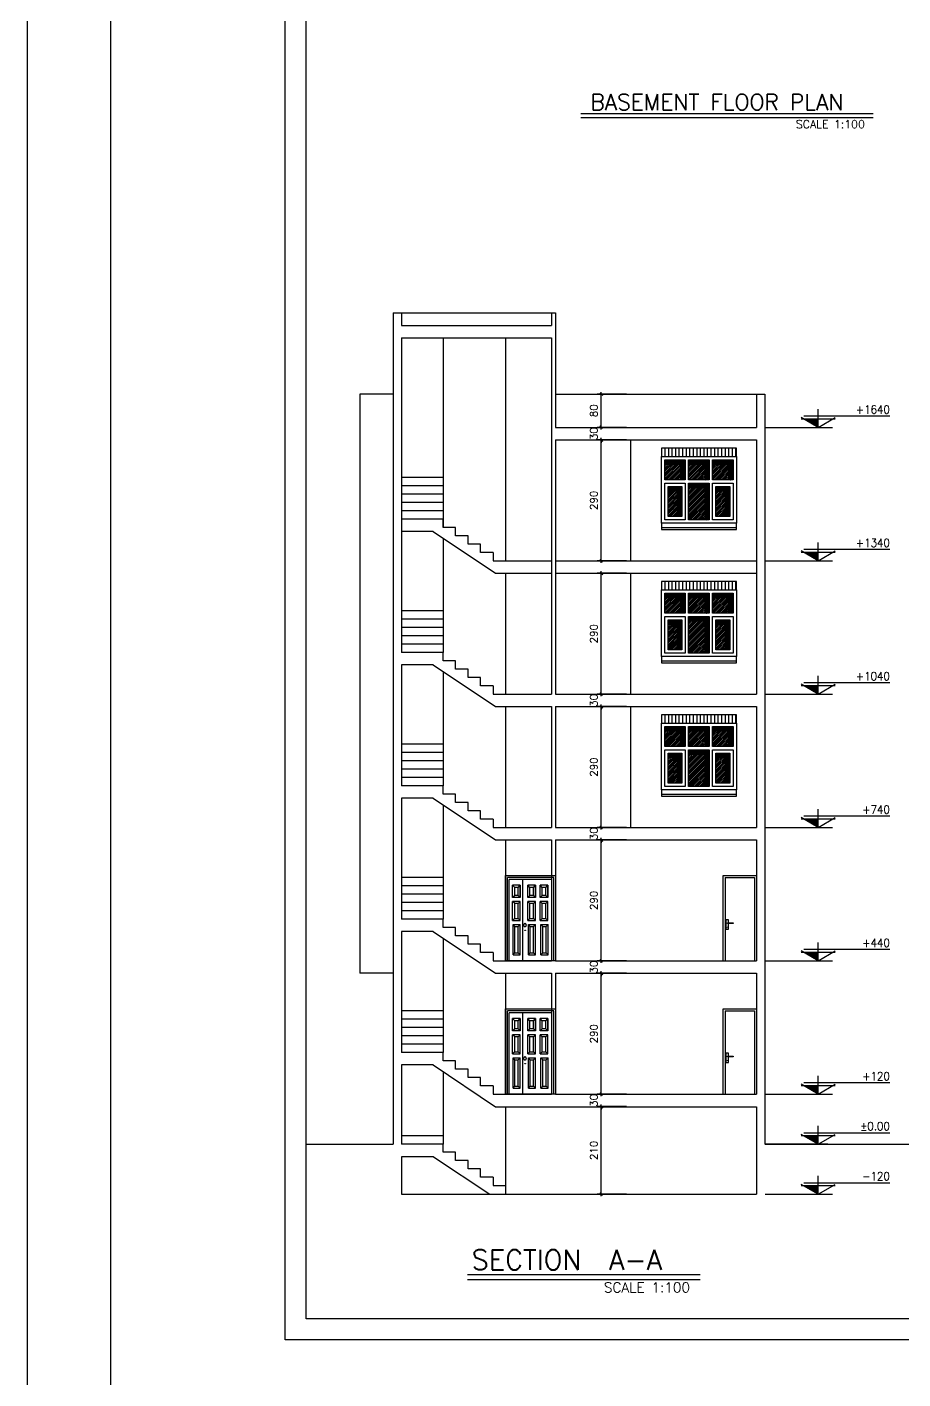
# Model space of a CAD drawing. Header units: millimetres. Extents: x -231 to 30223, y -7037 to 7120.
# Drawn here: x -231 to 1871, y 159 to 3403 of the extents above; entities that cross this region are included whole.
import ezdxf
from ezdxf.enums import TextEntityAlignment as Align

# ---------------------------------------------------------------- set-up
doc = ezdxf.new("R2010")
doc.units = ezdxf.units.MM
doc.linetypes.add('CENTER', pattern=[2, 1.25, -0.25, 0.25, -0.25])
for name, color, linetype in [('2', 2, 'Continuous'), ('3', 3, 'Continuous'), ('4', 4, 'Continuous'), ('5', 7, 'Continuous'), ('AXIS', 1, 'CENTER'), ('DOR', 2, 'Continuous'), ('ESTILA', 7, 'Continuous'), ('ETC', 2, 'Continuous'), ('RND', 1, 'Continuous'), ('TXT', 121, 'Continuous'), ('WHT', 254, 'Continuous'), ('WSA', 251, 'Continuous')]:
    doc.layers.add(name, color=color, linetype=linetype)
doc.styles.add('ROMANS', font='romans.shx')
doc.dimstyles.new('dim1.100e', dxfattribs={"dimscale": 100, "dimtxt": 0.18, "dimasz": 0.07, "dimexe": 0.1, "dimexo": 0.1, "dimgap": 0.09, "dimtad": 1, "dimdec": 0, "dimzin": 9, "dimdsep": 46, "dimtxsty": 'ROMANS', "dimblk1": 'OBLIQUE', "dimblk2": 'OBLIQUE', "dimsah": 1, "dimcen": 0.1, "dimdle": 0.05, "dimclrd": 8, "dimclre": 8, "dimclrt": 81, "dimadec": 0, "dimazin": 0, "dimtfac": 1, "dimtdec": 0, "dimtix": 1, "dimtofl": 0, "dimtmove": 0, "dimatfit": 0, "dimldrblk": 'OBLIQUE', "dimfxl": 1, "dimtolj": 1, "dimtzin": 0, "dimarcsym": 0})

# ---------------------------------------------------------------- blocks, each defined once
blk = doc.blocks.new('DN120')
at = {"layer": 'DOR', "color": 1}
for p, q in [((-115.4, 0), (-115.4, 200)), ((-115.4, 200), (-4.6, 200)), ((-111.1, 195.3), (-8.9, 195.3)), ((-111.1, 0), (-111.1, 195.3)), ((-41.5, 0), (-41.5, 195.3)), ((-8.9, 0), (-8.9, 195.3)), ((-4.6, 0), (-4.6, 200)), ((-101.3, 181.2), (-101.3, 151.6)), ((-101.3, 151.6), (-101.3, 181.2)), ((-96.2, 176.2), (-101.3, 181.2)), ((-101.3, 181.2), (-82.8, 181.2)), ((-96.2, 156.6), (-96.2, 176.2)), ((-96.2, 176.2), (-87.8, 176.2)), ((-87.8, 176.2), (-82.8, 181.2)), ((-87.8, 156.6), (-87.8, 176.2)), ((-82.8, 151.6), (-82.8, 181.2)), ((-72, 151.6), (-72, 181.2)), ((-72, 181.2), (-72, 151.6)), ((-66.9, 176.2), (-72, 181.2)), ((-72, 181.2), (-53.4, 181.2)), ((-66.9, 156.6), (-66.9, 176.2)), ((-66.9, 176.2), (-58.4, 176.2)), ((-58.4, 176.2), (-53.4, 181.2)), ((-58.4, 156.6), (-58.4, 176.2)), ((-53.4, 151.6), (-53.4, 181.2)), ((-35.3, 151.6), (-35.3, 181.2)), ((-35.3, 181.2), (-35.3, 151.6)), ((-35.3, 181.2), (-16.8, 181.2)), ((-30.2, 176.2), (-35.3, 181.2)), ((-30.2, 156.6), (-30.2, 176.2)), ((-30.2, 176.2), (-21.8, 176.2)), ((-21.8, 176.2), (-16.8, 181.2)), ((-21.8, 156.6), (-21.8, 176.2)), ((-16.8, 151.6), (-16.8, 181.2)), ((-96.2, 156.6), (-101.3, 151.6)), ((-101.3, 151.6), (-82.8, 151.6)), ((-101.3, 96.9), (-101.3, 142.2)), ((-101.3, 142.2), (-96.3, 137.2)), ((-101.3, 142.2), (-82.8, 142.2)), ((-96.3, 101.9), (-96.3, 137.2)), ((-96.3, 137.2), (-87.8, 137.2)), ((-96.2, 156.6), (-87.8, 156.6)), ((-87.8, 156.6), (-82.8, 151.6)), ((-87.8, 137.2), (-82.8, 142.2)), ((-87.8, 101.9), (-87.8, 137.2)), ((-82.8, 96.9), (-82.8, 142.2)), ((-66.9, 156.6), (-72, 151.6)), ((-72, 151.6), (-53.4, 151.6)), ((-72, 96.9), (-72, 142.2)), ((-72, 142.2), (-67, 137.2)), ((-72, 142.2), (-53.4, 142.2)), ((-67, 101.9), (-67, 137.2)), ((-67, 137.2), (-58.4, 137.2)), ((-66.9, 156.6), (-58.4, 156.6)), ((-58.4, 156.6), (-53.4, 151.6)), ((-58.4, 137.2), (-53.4, 142.2)), ((-58.4, 101.9), (-58.4, 137.2)), ((-53.4, 96.9), (-53.4, 142.2)), ((-30.2, 156.6), (-35.3, 151.6)), ((-35.3, 151.6), (-16.8, 151.6)), ((-35.3, 96.9), (-35.3, 142.2)), ((-35.3, 142.2), (-16.8, 142.2)), ((-35.3, 142.2), (-30.3, 137.2)), ((-30.3, 101.9), (-30.3, 137.2)), ((-30.3, 137.2), (-21.8, 137.2)), ((-30.2, 156.6), (-21.8, 156.6)), ((-21.8, 156.6), (-16.8, 151.6)), ((-21.8, 137.2), (-16.8, 142.2)), ((-21.8, 101.9), (-21.8, 137.2)), ((-16.8, 96.9), (-16.8, 142.2)), ((-101.3, 96.9), (-96.3, 101.9)), ((-87.8, 101.9), (-96.3, 101.9)), ((-87.8, 101.9), (-82.8, 96.9)), ((-72, 96.9), (-67, 101.9)), ((-58.4, 101.9), (-67, 101.9)), ((-58.4, 101.9), (-53.4, 96.9)), ((-35.3, 96.9), (-30.3, 101.9)), ((-21.8, 101.9), (-30.3, 101.9)), ((-21.8, 101.9), (-16.8, 96.9)), ((-102.1, 14.1), (-102.1, 87.5)), ((-97.1, 82.5), (-102.1, 87.5)), ((-84.8, 87.5), (-102.1, 87.5)), ((-82.8, 96.9), (-101.3, 96.9)), ((-97.1, 19.1), (-97.1, 82.5)), ((-89.1, 82.5), (-97.1, 82.5)), ((-89.1, 82.5), (-84.8, 87.5)), ((-89.1, 19.1), (-89.1, 82.5)), ((-84.8, 14.1), (-84.8, 87.5)), ((-53.4, 96.9), (-72, 96.9)), ((-72, 14.1), (-72, 87.5)), ((-67, 82.5), (-72, 87.5)), ((-54.7, 87.5), (-72, 87.5)), ((-67, 19.1), (-67, 82.5)), ((-59, 82.5), (-67, 82.5)), ((-59, 82.5), (-54.7, 87.5)), ((-59, 19.1), (-59, 82.5)), ((-54.7, 14.1), (-54.7, 87.5)), ((-16.8, 96.9), (-35.3, 96.9)), ((-35.3, 14.1), (-35.3, 87.5)), ((-30.3, 82.5), (-35.3, 87.5)), ((-18, 87.5), (-35.3, 87.5)), ((-30.3, 19.1), (-30.3, 82.5)), ((-22.3, 82.5), (-30.3, 82.5)), ((-22.3, 82.5), (-18, 87.5)), ((-22.3, 19.1), (-22.3, 82.5)), ((-18, 14.1), (-18, 87.5)), ((-102.1, 14.1), (-97.1, 19.1)), ((-84.8, 14.1), (-102.1, 14.1)), ((-89.1, 19.1), (-97.1, 19.1)), ((-84.8, 14.1), (-89.1, 19.1)), ((-72, 14.1), (-67, 19.1)), ((-54.7, 14.1), (-72, 14.1)), ((-59, 19.1), (-67, 19.1)), ((-54.7, 14.1), (-59, 19.1)), ((-35.3, 14.1), (-30.3, 19.1)), ((-18, 14.1), (-35.3, 14.1)), ((-22.3, 19.1), (-30.3, 19.1)), ((-18, 14.1), (-22.3, 19.1))]:
    blk.add_line(p, q, dxfattribs=at)
at = {"layer": 'DOR', "color": 0}
blk.add_lwpolyline([(0, 205), (-120, 205), (-120, 0), (0, 0)], close=True, dxfattribs=at)
at = {"layer": 'DOR', "color": 1, "extrusion": (0, 0, -1), "flags": 128}
blk.add_lwpolyline([(46.5, 89.3), (45.8, 89.3), (45.2, 89.1), (44.7, 88.8), (44.2, 88.3), (43.8, 87.8), (43.4, 87.2), (43.2, 86.6), (43.1, 85.9), (43.2, 85.2), (43.3, 84.5), (43.6, 83.9), (44, 83.3), (44.4, 82.9), (44.9, 82.5), (45.5, 82.2), (46.2, 82.1), (46.8, 82.1), (47.4, 82.2), (48, 82.5), (48.6, 82.9), (49, 83.3), (49.4, 83.9), (49.6, 84.5), (49.8, 85.2), (49.8, 85.9), (49.7, 86.6), (49.5, 87.2), (49.2, 87.8), (48.8, 88.3), (48.3, 88.8), (47.7, 89.1), (47.1, 89.3)], close=True, dxfattribs=at)
at = {"layer": 'DOR', "color": 1, "flags": 128}
for points in [[(-46.4, 73.1), (-46.4, 73.2), (-46.5, 73.3), (-46.5, 73.4), (-46.6, 73.5), (-46.7, 73.6), (-46.7, 73.6), (-46.8, 73.7), (-47, 73.7), (-47.1, 73.7), (-47.2, 73.7), (-47.3, 73.6), (-47.4, 73.6), (-47.4, 73.5), (-47.5, 73.4), (-47.5, 73.3), (-47.6, 73.2), (-47.6, 73.1)], [(-47.6, 73.1), (-47.6, 73), (-47.5, 72.9), (-47.5, 72.8), (-47.4, 72.7), (-47.4, 72.6), (-47.3, 72.5), (-47.2, 72.5), (-47.1, 72.5), (-47, 72.5), (-46.8, 72.5), (-46.7, 72.5), (-46.7, 72.6), (-46.6, 72.7), (-46.5, 72.8), (-46.5, 72.9), (-46.4, 73), (-46.4, 73.1)]]:
    blk.add_lwpolyline(points, dxfattribs=at)
blk = doc.blocks.new('DN80')
at = {"layer": 'DOR', "color": 44}
for p, q in [((-75, 200), (-75, 0)), ((-5, 200), (-75, 200)), ((-5, 200), (-5, 0)), ((-13, 98.1), (-6.9, 98.1)), ((-13, 91.2), (-13, 98.1)), ((-6.9, 98.1), (-6.9, 75.6)), ((-10.7, 91.2), (-24, 91.2)), ((-24, 91.2), (-24, 89.3)), ((-24, 89.3), (-10.7, 89.3)), ((-13, 75.6), (-13, 89.3)), ((-6.9, 75.6), (-13, 75.6)), ((-10.7, 89.3), (-10.7, 91.2)), ((-5, 0), (-75, 0))]:
    blk.add_line(p, q, dxfattribs=at)
at = {"layer": 'DOR', "color": 0}
blk.add_lwpolyline([(0, 0), (0, 205), (-80, 205), (-80, 0)], dxfattribs=at)
at = {"layer": 'DOR', "color": 44, "const_width": 1.25}
blk.add_lwpolyline([(-9.3, 80.6, -1), (-10.6, 80.6, -1)], format="xyb", close=True, dxfattribs=at)
blk = doc.blocks.new('W180')
at = {"layer": 'RND'}
h = blk.add_hatch(dxfattribs=at)
h.set_pattern_fill('_U', color=256, scale=8.5, angle=90, style=0, pattern_type=0)
h.set_pattern_definition([(90, (109905, -77008.286), (-8.5, 5e-16), [])])
h.paths.add_polyline_path([(2.1, 180), (-177.9, 180), (-177.9, 160), (2.1, 160)])
at = {"layer": 'WHT', "linetype": 'Continuous'}
h = blk.add_hatch(dxfattribs=at)
h.set_pattern_fill('_U', color=256, scale=3, angle=45, style=0, pattern_type=0)
h.set_pattern_definition([(45, (78528.7083, -72570.691), (-2.12132034, 2.12132034), [])])
h.paths.add_polyline_path([(-137, 82), (-164, 82), (-164, 16), (-137, 16)])
h.paths.add_polyline_path([(-129, 104), (-129, 146), (-172, 146), (-172, 104)])
h.paths.add_polyline_path([(-71, 104), (-71, 146), (-115, 146), (-115, 104)])
h.paths.add_polyline_path([(-14, 146), (-57, 146), (-57, 104), (-14, 104)])
h.paths.add_polyline_path([(-22, 82), (-49, 82), (-49, 16), (-22, 16)])
h.paths.add_polyline_path([(-71, 90), (-115, 90), (-115, 8), (-71, 8)])
at = {"layer": 'DOR', "color": 0}
blk.add_lwpolyline([(-180, 0), (-180, 160), (0, 160), (0, 0)], close=True, dxfattribs=at)
at = {"layer": 'DOR'}
for points in [[(-172, 152), (-123, 152), (-123, 104), (-172, 104)], [(-115, 152), (-65, 152), (-65, 104), (-115, 104)], [(-57, 152), (-8, 152), (-8, 104), (-57, 104)], [(-172, 96), (-123, 96), (-123, 8), (-172, 8)], [(-164, 88), (-131, 88), (-131, 16), (-164, 16)], [(-115, 96), (-65, 96), (-65, 8), (-115, 8)], [(-57, 96), (-8, 96), (-8, 8), (-57, 8)], [(-49, 88), (-16, 88), (-16, 16), (-49, 16)]]:
    blk.add_lwpolyline(points, close=True, dxfattribs=at)
at = {"layer": 'RND', "color": 44}
blk.add_line((-180, -10), (0, -10), dxfattribs=at)
at = {"layer": 'RND'}
blk.add_lwpolyline([(0, 160), (0, 180), (-180, 180), (-180, 160)], dxfattribs=at)
at = {"layer": 'RND', "color": 44}
blk.add_lwpolyline([(-180, 0), (-180, -15), (0, -15), (0, 0)], dxfattribs=at)
at = {"layer": 'WSA', "const_width": 12}
for points in [[(-172, 146), (-129, 146), (-129, 104)], [(-115, 146), (-71, 146), (-71, 104)], [(-57, 146), (-14, 146), (-14, 104)], [(-164, 82), (-137, 82), (-137, 16)], [(-115, 90), (-71, 90), (-71, 8)], [(-49, 82), (-22, 82), (-22, 16)]]:
    blk.add_lwpolyline(points, dxfattribs=at)
blk = doc.blocks.new('_Oblique')
at = {"layer": 'AXIS', "color": 0, "lineweight": -2}
blk.add_line((-0.5, -0.5), (0.5, 0.5), dxfattribs=at)
blk = doc.blocks.new('*D141')
at = {"layer": '2', "color": 8, "lineweight": -2, "transparency": 16777216}
for p, q in [((1207.6, 2412.1), (1137.2, 2412.1)), ((1147.2, 2117.1), (1147.2, 2417.1)), ((1207.6, 2122.1), (1137.2, 2122.1))]:
    blk.add_line(p, q, dxfattribs=at)
at = {"layer": '2', "color": 8, "lineweight": -2, "transparency": 16777216, "xscale": 7.000000000000001, "yscale": 7.000000000000001, "zscale": 7.000000000000001}
for p, rotation in [((1147.2, 2412.1), 90), ((1147.2, 2122.1), 270)]:
    blk.add_blockref('_Oblique', p, dxfattribs=dict(at, rotation=rotation))
at = {"layer": '2', "color": 81, "transparency": 16777216, "insert": (1129.2, 2267.1), "char_height": 18, "attachment_point": 5, "rotation": 90, "style": 'ROMANS'}
blk.add_mtext('\\A1;290', dxfattribs=at)
blk = doc.blocks.new('NIV')
at = {"layer": 'TXT', "color": 2}
for p, q in [((0, 0), (-206.6, 0)), ((-172.1, -26.8), (-172.1, 17.2)), ((-299.6, -26.8), (-137.7, -26.8)), ((-172.1, -26.8), (-213, -3.2)), ((-131.3, -6.9), (-213, -6.9)), ((-172.1, -26.8), (-131.3, -3.2))]:
    blk.add_line(p, q, dxfattribs=at)
at = {"layer": 'TXT'}
blk.add_solid([(-206.6, -6.9), (-172.1, -6.9), (-206.6, -6.9), (-172.1, -26.8)], dxfattribs=at)
blk = doc.blocks.new('NIVR')
at = {"layer": 'ETC'}
blk.add_blockref('NIV', (299.6, 26.8), dxfattribs=at)
at = {"layer": 'ETC', "color": 3, "style": 'ROMANS', "text_generation_flag": 6, "width": 0.9}
blk.add_attdef('', text='', height=20, rotation=180, dxfattribs=at).set_placement((299.6, 33.1), align=Align.RIGHT)
blk = doc.blocks.new('*D155')
at = {"layer": '2', "color": 8, "lineweight": -2, "transparency": 16777216}
for p, q in [((1207.6, 2522.1), (1137.2, 2522.1)), ((1147.2, 2437.1), (1147.2, 2527.1)), ((1207.6, 2442.1), (1137.2, 2442.1))]:
    blk.add_line(p, q, dxfattribs=at)
at = {"layer": '2', "color": 8, "lineweight": -2, "transparency": 16777216, "xscale": 7.000000000000001, "yscale": 7.000000000000001, "zscale": 7.000000000000001}
for p, rotation in [((1147.2, 2522.1), 90), ((1147.2, 2442.1), 270)]:
    blk.add_blockref('_Oblique', p, dxfattribs=dict(at, rotation=rotation))
at = {"layer": '2', "color": 81, "transparency": 16777216, "insert": (1129.2, 2482.1), "char_height": 18, "attachment_point": 5, "rotation": 90, "style": 'ROMANS'}
blk.add_mtext('\\A1;80', dxfattribs=at)
blk = doc.blocks.new('*D156')
at = {"layer": '2', "color": 8, "lineweight": -2, "transparency": 16777216}
for p, q in [((1207.6, 2442.1), (1137.2, 2442.1)), ((1147.2, 2442.1), (1147.2, 2449.1)), ((1207.6, 2412.1), (1137.2, 2412.1)), ((1147.2, 2412.1), (1147.2, 2405.1))]:
    blk.add_line(p, q, dxfattribs=at)
at = {"layer": '2', "color": 8, "lineweight": -2, "transparency": 16777216, "xscale": 7.000000000000001, "yscale": 7.000000000000001, "zscale": 7.000000000000001}
for p, rotation in [((1147.2, 2442.1), 270), ((1147.2, 2412.1), 90)]:
    blk.add_blockref('_Oblique', p, dxfattribs=dict(at, rotation=rotation))
at = {"layer": '2', "color": 81, "transparency": 16777216, "insert": (1129.2, 2427.1), "char_height": 18, "attachment_point": 5, "rotation": 90, "style": 'ROMANS'}
blk.add_mtext('\\A1;30', dxfattribs=at)
blk = doc.blocks.new('*D157')
at = {"layer": '2', "color": 8, "lineweight": -2, "transparency": 16777216}
for p, q in [((1207.6, 2092.1), (1137.2, 2092.1)), ((1147.2, 1797.1), (1147.2, 2097.1)), ((1207.6, 1802.1), (1137.2, 1802.1))]:
    blk.add_line(p, q, dxfattribs=at)
at = {"layer": '2', "color": 8, "lineweight": -2, "transparency": 16777216, "xscale": 7.000000000000001, "yscale": 7.000000000000001, "zscale": 7.000000000000001}
for p, rotation in [((1147.2, 2092.1), 90), ((1147.2, 1802.1), 270)]:
    blk.add_blockref('_Oblique', p, dxfattribs=dict(at, rotation=rotation))
at = {"layer": '2', "color": 81, "transparency": 16777216, "insert": (1129.2, 1947.1), "char_height": 18, "attachment_point": 5, "rotation": 90, "style": 'ROMANS'}
blk.add_mtext('\\A1;290', dxfattribs=at)
blk = doc.blocks.new('*D158')
at = {"layer": '2', "color": 8, "lineweight": -2, "transparency": 16777216}
for p, q in [((1207.6, 1802.1), (1137.2, 1802.1)), ((1147.2, 1802.1), (1147.2, 1809.1)), ((1207.6, 1772.1), (1137.2, 1772.1)), ((1147.2, 1772.1), (1147.2, 1765.1))]:
    blk.add_line(p, q, dxfattribs=at)
at = {"layer": '2', "color": 8, "lineweight": -2, "transparency": 16777216, "xscale": 7.000000000000001, "yscale": 7.000000000000001, "zscale": 7.000000000000001}
for p, rotation in [((1147.2, 1802.1), 270), ((1147.2, 1772.1), 90)]:
    blk.add_blockref('_Oblique', p, dxfattribs=dict(at, rotation=rotation))
at = {"layer": '2', "color": 81, "transparency": 16777216, "insert": (1129.2, 1787.1), "char_height": 18, "attachment_point": 5, "rotation": 90, "style": 'ROMANS'}
blk.add_mtext('\\A1;30', dxfattribs=at)
blk = doc.blocks.new('*D159')
at = {"layer": '2', "color": 8, "lineweight": -2, "transparency": 16777216}
for p, q in [((1207.6, 1772.1), (1137.2, 1772.1)), ((1147.2, 1477.1), (1147.2, 1777.1)), ((1207.6, 1482.1), (1137.2, 1482.1))]:
    blk.add_line(p, q, dxfattribs=at)
at = {"layer": '2', "color": 8, "lineweight": -2, "transparency": 16777216, "xscale": 7.000000000000001, "yscale": 7.000000000000001, "zscale": 7.000000000000001}
for p, rotation in [((1147.2, 1772.1), 90), ((1147.2, 1482.1), 270)]:
    blk.add_blockref('_Oblique', p, dxfattribs=dict(at, rotation=rotation))
at = {"layer": '2', "color": 81, "transparency": 16777216, "insert": (1129.2, 1627.1), "char_height": 18, "attachment_point": 5, "rotation": 90, "style": 'ROMANS'}
blk.add_mtext('\\A1;290', dxfattribs=at)
blk = doc.blocks.new('*D160')
at = {"layer": '2', "color": 8, "lineweight": -2, "transparency": 16777216}
for p, q in [((1207.6, 1482.1), (1137.2, 1482.1)), ((1147.2, 1482.1), (1147.2, 1489.1)), ((1207.6, 1452.1), (1137.2, 1452.1)), ((1147.2, 1452.1), (1147.2, 1445.1))]:
    blk.add_line(p, q, dxfattribs=at)
at = {"layer": '2', "color": 8, "lineweight": -2, "transparency": 16777216, "xscale": 7.000000000000001, "yscale": 7.000000000000001, "zscale": 7.000000000000001}
for p, rotation in [((1147.2, 1482.1), 270), ((1147.2, 1452.1), 90)]:
    blk.add_blockref('_Oblique', p, dxfattribs=dict(at, rotation=rotation))
at = {"layer": '2', "color": 81, "transparency": 16777216, "insert": (1129.2, 1467.1), "char_height": 18, "attachment_point": 5, "rotation": 90, "style": 'ROMANS'}
blk.add_mtext('\\A1;30', dxfattribs=at)
blk = doc.blocks.new('*D161')
at = {"layer": '2', "color": 8, "lineweight": -2, "transparency": 16777216}
for p, q in [((1207.6, 1452.1), (1137.2, 1452.1)), ((1147.2, 1157.1), (1147.2, 1457.1)), ((1207.6, 1162.1), (1137.2, 1162.1))]:
    blk.add_line(p, q, dxfattribs=at)
at = {"layer": '2', "color": 8, "lineweight": -2, "transparency": 16777216, "xscale": 7.000000000000001, "yscale": 7.000000000000001, "zscale": 7.000000000000001}
for p, rotation in [((1147.2, 1452.1), 90), ((1147.2, 1162.1), 270)]:
    blk.add_blockref('_Oblique', p, dxfattribs=dict(at, rotation=rotation))
at = {"layer": '2', "color": 81, "transparency": 16777216, "insert": (1129.2, 1307.1), "char_height": 18, "attachment_point": 5, "rotation": 90, "style": 'ROMANS'}
blk.add_mtext('\\A1;290', dxfattribs=at)
blk = doc.blocks.new('*D162')
at = {"layer": '2', "color": 8, "lineweight": -2, "transparency": 16777216}
for p, q in [((1147.2, 1162.1), (1147.2, 1169.1)), ((1207.6, 1162.1), (1137.2, 1162.1)), ((1207.6, 1132.1), (1137.2, 1132.1)), ((1147.2, 1132.1), (1147.2, 1125.1))]:
    blk.add_line(p, q, dxfattribs=at)
at = {"layer": '2', "color": 8, "lineweight": -2, "transparency": 16777216, "xscale": 7.000000000000001, "yscale": 7.000000000000001, "zscale": 7.000000000000001}
for p, rotation in [((1147.2, 1162.1), 270), ((1147.2, 1132.1), 90)]:
    blk.add_blockref('_Oblique', p, dxfattribs=dict(at, rotation=rotation))
at = {"layer": '2', "color": 81, "transparency": 16777216, "insert": (1129.2, 1147.1), "char_height": 18, "attachment_point": 5, "rotation": 90, "style": 'ROMANS'}
blk.add_mtext('\\A1;30', dxfattribs=at)
blk = doc.blocks.new('*D163')
at = {"layer": '2', "color": 8, "lineweight": -2, "transparency": 16777216}
for p, q in [((1147.2, 837.1), (1147.2, 1137.1)), ((1207.6, 1132.1), (1137.2, 1132.1)), ((1207.6, 842.1), (1137.2, 842.1))]:
    blk.add_line(p, q, dxfattribs=at)
at = {"layer": '2', "color": 8, "lineweight": -2, "transparency": 16777216, "xscale": 7.000000000000001, "yscale": 7.000000000000001, "zscale": 7.000000000000001}
for p, rotation in [((1147.2, 1132.1), 90), ((1147.2, 842.1), 270)]:
    blk.add_blockref('_Oblique', p, dxfattribs=dict(at, rotation=rotation))
at = {"layer": '2', "color": 81, "transparency": 16777216, "insert": (1129.2, 987.1), "char_height": 18, "attachment_point": 5, "rotation": 90, "style": 'ROMANS'}
blk.add_mtext('\\A1;290', dxfattribs=at)
blk = doc.blocks.new('*D164')
at = {"layer": '2', "color": 8, "lineweight": -2, "transparency": 16777216}
for p, q in [((1147.2, 842.1), (1147.2, 849.1)), ((1207.6, 842.1), (1137.2, 842.1)), ((1207.6, 812.1), (1137.2, 812.1)), ((1147.2, 812.1), (1147.2, 805.1))]:
    blk.add_line(p, q, dxfattribs=at)
at = {"layer": '2', "color": 8, "lineweight": -2, "transparency": 16777216, "xscale": 7.000000000000001, "yscale": 7.000000000000001, "zscale": 7.000000000000001}
for p, rotation in [((1147.2, 842.1), 270), ((1147.2, 812.1), 90)]:
    blk.add_blockref('_Oblique', p, dxfattribs=dict(at, rotation=rotation))
at = {"layer": '2', "color": 81, "transparency": 16777216, "insert": (1129.2, 827.1), "char_height": 18, "attachment_point": 5, "rotation": 90, "style": 'ROMANS'}
blk.add_mtext('\\A1;30', dxfattribs=at)
blk = doc.blocks.new('*D165')
at = {"layer": '2', "color": 8, "lineweight": -2, "transparency": 16777216}
for p, q in [((1207.6, 812.1), (1137.2, 812.1)), ((1147.2, 597.1), (1147.2, 817.1)), ((1207.6, 602.1), (1137.2, 602.1))]:
    blk.add_line(p, q, dxfattribs=at)
at = {"layer": '2', "color": 8, "lineweight": -2, "transparency": 16777216, "xscale": 7.000000000000001, "yscale": 7.000000000000001, "zscale": 7.000000000000001}
for p, rotation in [((1147.2, 812.1), 90), ((1147.2, 602.1), 270)]:
    blk.add_blockref('_Oblique', p, dxfattribs=dict(at, rotation=rotation))
at = {"layer": '2', "color": 81, "transparency": 16777216, "insert": (1129.2, 707.1), "char_height": 18, "attachment_point": 5, "rotation": 90, "style": 'ROMANS'}
blk.add_mtext('\\A1;210', dxfattribs=at)

msp = doc.modelspace()

# ---------------------------------------------------------------- linework, layer by layer
for p, q in [((1799.580938, 3194.488017), (1097.928846, 3194.488017)), ((1384.86052, 408.893052), (826.480244, 408.893052))]:
    msp.add_line(p, q)
at = {"ltscale": 0.6}
msp.add_lwpolyline([(9026.932884, 252.621269), (388.864298, 252.621269), (388.864298, 6252.621269), (9026.932884, 6252.621269)], close=True, dxfattribs=at)
at = {"layer": '2'}
for p, q in [((1799.580938, 3184.888017), (1097.928846, 3184.888017)), ((667.592961, 2717.077468), (1027.592961, 2717.077468)), ((767.592961, 2657.077468), (767.592961, 2202.077468)), ((917.592961, 2657.077468), (917.592961, 2122.077468)), ((1037.592961, 2522.077468), (1519.592961, 2522.077468)), ((767.592961, 2322.077468), (667.592961, 2322.077468)), ((767.592961, 2302.077468), (667.592961, 2302.077468)), ((767.592961, 2282.077468), (667.592961, 2282.077468)), ((767.592961, 2262.077468), (667.592961, 2262.077468)), ((767.592961, 2242.077468), (667.592961, 2242.077468)), ((767.592961, 2176.021955), (767.592961, 1902.077468)), ((917.592961, 2092.077468), (917.592961, 1802.077468)), ((767.592961, 2002.077468), (667.592961, 2002.077468)), ((767.592961, 1982.077468), (667.592961, 1982.077468)), ((767.592961, 1962.077468), (667.592961, 1962.077468)), ((767.592961, 1942.077468), (667.592961, 1942.077468)), ((767.592961, 1922.077468), (667.592961, 1922.077468)), ((767.592961, 1856.021955), (767.592961, 1582.077468)), ((917.592961, 1772.077468), (917.592961, 1482.077468)), ((767.592961, 1682.077468), (667.592961, 1682.077468)), ((767.592961, 1662.077468), (667.592961, 1662.077468)), ((767.592961, 1642.077468), (667.592961, 1642.077468)), ((767.592961, 1622.077468), (667.592961, 1622.077468)), ((767.592961, 1602.077468), (667.592961, 1602.077468)), ((767.592961, 1536.021955), (767.592961, 1262.077468)), ((917.592961, 1452.077468), (917.592961, 1162.077468)), ((767.592961, 1362.077468), (667.592961, 1362.077468)), ((767.592961, 1342.077468), (667.592961, 1342.077468)), ((767.592961, 1322.077468), (667.592961, 1322.077468)), ((767.592961, 1302.077468), (667.592961, 1302.077468)), ((767.592961, 1282.077468), (667.592961, 1282.077468)), ((767.592961, 1216.021955), (767.592961, 942.077468)), ((917.592961, 1132.077468), (917.592961, 842.077468)), ((767.592961, 1042.077468), (667.592961, 1042.077468)), ((767.592961, 1022.077468), (667.592961, 1022.077468)), ((767.592961, 1002.077468), (667.592961, 1002.077468)), ((767.592961, 982.077468), (667.592961, 982.077468)), ((767.592961, 962.077468), (667.592961, 962.077468)), ((767.592961, 896.021955), (767.592961, 722.077468)), ((917.592961, 812.077468), (917.592961, 602.077468)), ((767.592961, 742.077468), (667.592961, 742.077468)), ((1384.86052, 396.893052), (826.480244, 396.893052))]:
    msp.add_line(p, q, dxfattribs=at)
at = {"layer": '3'}
for p, q in [((647.592961, 2522.077468), (567.592961, 2522.077468)), ((567.592961, 2522.077468), (567.592961, 1132.077468)), ((1217.592961, 2412.077468), (1217.592961, 2122.077468)), ((1217.592961, 2092.077468), (1217.592961, 1802.077468)), ((1217.592961, 1772.077468), (1217.592961, 1482.077468)), ((647.592961, 1132.077468), (567.592961, 1132.077468))]:
    msp.add_line(p, q, dxfattribs=at)
at = {"layer": '5'}
for p, q in [((647.592961, 2717.077468), (667.592961, 2717.077468)), ((647.592961, 2717.077468), (647.592961, 722.077468)), ((667.592961, 2717.077468), (667.592961, 2687.077468)), ((1027.592961, 2717.077468), (1027.592961, 2687.077468)), ((1027.592961, 2717.077468), (1037.592961, 2717.077468)), ((1037.592961, 2717.077468), (1037.592961, 2442.077468)), ((667.592961, 2687.077468), (1027.592961, 2687.077468)), ((667.592961, 2657.077468), (1027.592961, 2657.077468)), ((667.592961, 2657.077468), (667.592961, 2512.077468)), ((1027.592961, 2657.077468), (1027.592961, 2442.077468)), ((667.592961, 2512.077468), (667.592961, 1902.077468)), ((1519.592961, 2522.077468), (1539.592961, 2522.077468)), ((1519.592961, 2522.077468), (1519.592961, 2442.077468)), ((1539.592961, 2522.077468), (1539.592961, 722.077468)), ((1027.592961, 2442.077468), (1027.592961, 1802.077468)), ((1037.592961, 2442.077468), (1519.592961, 2442.077468)), ((1037.592961, 2412.077468), (1037.592961, 1802.077468)), ((1037.592961, 2412.077468), (1519.592961, 2412.077468)), ((1519.592961, 2412.077468), (1519.592961, 1802.077468)), ((737.592961, 2222.077468), (667.592961, 2222.077468)), ((767.592961, 2222.077468), (737.592961, 2222.077468)), ((767.592961, 2202.077468), (767.592961, 2222.077468)), ((743.509692, 2192.077468), (667.592961, 2192.077468)), ((743.509692, 2192.077468), (893.509692, 2092.077468)), ((797.592961, 2202.077468), (767.592961, 2202.077468)), ((797.592961, 2182.077468), (797.592961, 2202.077468)), ((827.592961, 2182.077468), (797.592961, 2182.077468)), ((827.592961, 2162.077468), (827.592961, 2182.077468)), ((857.592961, 2162.077468), (827.592961, 2162.077468)), ((857.592961, 2142.077468), (857.592961, 2162.077468)), ((887.592961, 2142.077468), (857.592961, 2142.077468)), ((887.592961, 2142.077468), (887.592961, 2122.077468)), ((887.592961, 2122.077468), (1027.592961, 2122.077468)), ((1037.592961, 2122.077468), (1519.592961, 2122.077468)), ((893.509692, 2092.077468), (1027.592961, 2092.077468)), ((1037.592961, 2092.077468), (1519.592961, 2092.077468)), ((737.592961, 1902.077468), (667.592961, 1902.077468)), ((767.592961, 1902.077468), (737.592961, 1902.077468)), ((767.592961, 1882.077468), (767.592961, 1902.077468)), ((797.592961, 1882.077468), (767.592961, 1882.077468)), ((797.592961, 1862.077468), (797.592961, 1882.077468)), ((743.509692, 1872.077468), (667.592961, 1872.077468)), ((667.592961, 1872.077468), (667.592961, 1582.077468)), ((743.509692, 1872.077468), (893.509692, 1772.077468)), ((827.592961, 1862.077468), (797.592961, 1862.077468)), ((827.592961, 1842.077468), (827.592961, 1862.077468)), ((857.592961, 1842.077468), (827.592961, 1842.077468)), ((857.592961, 1822.077468), (857.592961, 1842.077468)), ((887.592961, 1822.077468), (857.592961, 1822.077468)), ((887.592961, 1822.077468), (887.592961, 1802.077468)), ((887.592961, 1802.077468), (1027.592961, 1802.077468)), ((1037.592961, 1802.077468), (1519.592961, 1802.077468)), ((893.509692, 1772.077468), (1027.592961, 1772.077468)), ((1027.592961, 1772.077468), (1027.592961, 1482.077468)), ((1037.592961, 1772.077468), (1037.592961, 1482.077468)), ((1037.592961, 1772.077468), (1519.592961, 1772.077468)), ((1519.592961, 1772.077468), (1519.592961, 1482.077468)), ((737.592961, 1582.077468), (667.592961, 1582.077468)), ((767.592961, 1582.077468), (737.592961, 1582.077468)), ((767.592961, 1562.077468), (767.592961, 1582.077468)), ((797.592961, 1562.077468), (767.592961, 1562.077468)), ((797.592961, 1542.077468), (797.592961, 1562.077468)), ((743.509692, 1552.077468), (667.592961, 1552.077468)), ((667.592961, 1552.077468), (667.592961, 1262.077468)), ((743.509692, 1552.077468), (893.509692, 1452.077468)), ((827.592961, 1542.077468), (797.592961, 1542.077468)), ((827.592961, 1522.077468), (827.592961, 1542.077468)), ((857.592961, 1522.077468), (827.592961, 1522.077468)), ((857.592961, 1502.077468), (857.592961, 1522.077468)), ((887.592961, 1502.077468), (857.592961, 1502.077468)), ((887.592961, 1502.077468), (887.592961, 1482.077468)), ((887.592961, 1482.077468), (1027.592961, 1482.077468)), ((1037.592961, 1482.077468), (1519.592961, 1482.077468)), ((893.509692, 1452.077468), (1027.592961, 1452.077468)), ((1027.592961, 1452.077468), (1027.592961, 1162.077468)), ((1037.592961, 1452.077468), (1037.592961, 1162.077468)), ((1037.592961, 1452.077468), (1519.592961, 1452.077468)), ((1519.592961, 1452.077468), (1519.592961, 1162.077468)), ((737.592961, 1262.077468), (667.592961, 1262.077468)), ((767.592961, 1262.077468), (737.592961, 1262.077468)), ((767.592961, 1242.077468), (767.592961, 1262.077468)), ((797.592961, 1242.077468), (767.592961, 1242.077468)), ((797.592961, 1222.077468), (797.592961, 1242.077468)), ((743.509692, 1232.077468), (667.592961, 1232.077468)), ((667.592961, 1232.077468), (667.592961, 942.077468)), ((743.509692, 1232.077468), (893.509692, 1132.077468)), ((827.592961, 1222.077468), (797.592961, 1222.077468)), ((827.592961, 1202.077468), (827.592961, 1222.077468)), ((857.592961, 1202.077468), (827.592961, 1202.077468)), ((857.592961, 1182.077468), (857.592961, 1202.077468)), ((887.592961, 1182.077468), (857.592961, 1182.077468)), ((887.592961, 1182.077468), (887.592961, 1162.077468)), ((887.592961, 1162.077468), (1027.592961, 1162.077468)), ((1037.592961, 1162.077468), (1519.592961, 1162.077468)), ((893.509692, 1132.077468), (1027.592961, 1132.077468)), ((1027.592961, 1132.077468), (1027.592961, 842.077468)), ((1037.592961, 1132.077468), (1037.592961, 842.077468)), ((1037.592961, 1132.077468), (1519.592961, 1132.077468)), ((1519.592961, 1132.077468), (1519.592961, 842.077468)), ((767.592961, 942.077468), (667.592961, 942.077468)), ((767.592961, 922.077468), (767.592961, 942.077468)), ((743.509692, 912.077468), (667.592961, 912.077468)), ((667.592961, 912.077468), (667.592961, 722.077468)), ((743.509692, 912.077468), (893.509692, 812.077468)), ((797.592961, 922.077468), (767.592961, 922.077468)), ((797.592961, 902.077468), (797.592961, 922.077468)), ((827.592961, 902.077468), (797.592961, 902.077468)), ((827.592961, 882.077468), (827.592961, 902.077468)), ((857.592961, 882.077468), (827.592961, 882.077468)), ((857.592961, 862.077468), (857.592961, 882.077468)), ((887.592961, 862.077468), (857.592961, 862.077468)), ((887.592961, 862.077468), (887.592961, 842.077468)), ((887.592961, 842.077468), (1027.592961, 842.077468)), ((893.509692, 812.077468), (1519.592961, 812.077468)), ((1037.592961, 842.077468), (1519.592961, 842.077468)), ((1519.592961, 812.077468), (1519.592961, 602.077468)), ((438.864298, 722.077468), (647.592961, 722.077468)), ((767.592961, 722.077468), (667.592961, 722.077468)), ((767.592961, 703.009227), (767.592961, 723.009227)), ((1690.858246, 722.077468), (1539.592961, 722.077468)), ((1587.447718, 722.077468), (1902.7513, 722.077468)), ((744.907331, 692.077468), (667.592961, 692.077468)), ((667.592961, 692.077468), (667.592961, 602.077468)), ((744.907331, 692.077468), (879.907331, 602.077468)), ((797.592961, 703.009227), (767.592961, 703.009227)), ((797.592961, 683.009227), (797.592961, 703.009227)), ((827.592961, 683.009227), (797.592961, 683.009227)), ((827.592961, 663.009227), (827.592961, 683.009227)), ((857.592961, 663.009227), (827.592961, 663.009227)), ((857.592961, 643.009227), (857.592961, 663.009227)), ((887.592961, 643.009227), (857.592961, 643.009227)), ((887.592961, 643.009227), (887.592961, 623.009227)), ((887.592961, 623.009227), (917.592961, 623.009227)), ((917.592961, 623.009227), (917.592961, 603.009227)), ((667.592961, 602.077468), (1519.592961, 602.077468))]:
    msp.add_line(p, q, dxfattribs=at)
at = {"layer": 'ESTILA'}
for points in [[(30222.875793, 7120.264346), (-231.032182, 7120.264346), (-231.032182, -7037.356086), (30222.875793, -7037.356086)], [(30022.875793, 6920.264346), (-31.032182, 6920.264346), (-31.032182, -6837.356086), (30022.875793, -6837.356086)]]:
    msp.add_lwpolyline(points, close=True, dxfattribs=at)
at = {"layer": 'TXT', "color": 121}
msp.add_lwpolyline([(8976.932884, 302.621269), (438.864298, 302.621269), (438.864298, 6202.621269), (8976.932884, 6202.621269)], close=True, dxfattribs=at)

# ---------------------------------------------------------------- block references
at = {"layer": '5', "ltscale": 3}
for p, values in [((1540.254124, 2442.077468), {'': '+1640'}), ((1540.254124, 2122.077468), {'': '+1340'}), ((1540.254124, 1802.077468), {'': '+1040'}), ((1540.254124, 1482.077468), {'': '+740'}), ((1540.254124, 1162.077468), {'': '+440'}), ((1540.254124, 842.077468), {'': '+120'}), ((1540.254124, 722.077468), {'': '%%P0.00'}), ((1540.254124, 602.077468), {'': '-120'})]:
    msp.add_blockref('NIVR', p, dxfattribs=at).add_auto_attribs(values)
at = {"layer": 'DOR'}
for p in [(1471.474467, 2212.077468), (1471.474467, 1892.077468), (1471.474467, 1572.077468)]:
    msp.add_blockref('W180', p, dxfattribs=at)
at = {"layer": 'DOR', "xscale": -1}
for name, p, rotation in [('DN120', (917.592961, 1162.07746), 4.036717280442303e-06), ('DN80', (1439.592961, 1162.077458), 7.298243049902453e-06), ('DN120', (917.592961, 842.07746), 4.036717280442303e-06), ('DN80', (1439.592961, 842.077458), 7.298243049902453e-06)]:
    msp.add_blockref(name, p, dxfattribs=dict(at, rotation=rotation))

# ---------------------------------------------------------------- texts
at = {"layer": '2', "style": 'ROMANS'}
for height, p in [(19.2, (1614.469392, 3160.346623)), (24, (1153.471087, 366.216309))]:
    msp.add_text('SCALE 1:100', height=height, dxfattribs=at).set_placement(p)
at = {"layer": '4', "style": 'ROMANS'}
for s, height, p in [('BASEMENT FLOOR PLAN', 38.4, (1121.180938, 3203.910505)), ('SECTION  A-A', 48, (836.185518, 420.671162))]:
    msp.add_text(s, height=height, dxfattribs=at).set_placement(p)

# ---------------------------------------------------------------- dimensions: what is measured, and where the dimension line sits
at = {"layer": '2'}
for base, p1, p2, picture, middle in [((1147.158642, 2522.077468), (1217.592961, 2442.077468), (1217.592961, 2522.077468), '*D155', (1129.158642, 2482.077468)), ((1147.158642, 2442.077468), (1217.592961, 2412.077468), (1217.592961, 2442.077468), '*D156', (1129.158642, 2427.077468)), ((1147.158642, 2412.077468), (1217.592961, 2122.077468), (1217.592961, 2412.077468), '*D141', (1129.158642, 2267.077468)), ((1147.158642, 2092.077468), (1217.592961, 1802.077468), (1217.592961, 2092.077468), '*D157', (1129.158642, 1947.077468)), ((1147.158642, 1802.077468), (1217.592961, 1772.077468), (1217.592961, 1802.077468), '*D158', (1129.158642, 1787.077468)), ((1147.158642, 1772.077468), (1217.592961, 1482.077468), (1217.592961, 1772.077468), '*D159', (1129.158642, 1627.077468)), ((1147.158642, 1482.077468), (1217.592961, 1452.077468), (1217.592961, 1482.077468), '*D160', (1129.158642, 1467.077468)), ((1147.158642, 1452.077468), (1217.592961, 1162.077468), (1217.592961, 1452.077468), '*D161', (1129.158642, 1307.077468)), ((1147.158642, 1162.077468), (1217.592961, 1132.077468), (1217.592961, 1162.077468), '*D162', (1129.158642, 1147.077468)), ((1147.158642, 1132.077468), (1217.592961, 842.077468), (1217.592961, 1132.077468), '*D163', (1129.158642, 987.077468)), ((1147.158642, 842.077468), (1217.592961, 812.077468), (1217.592961, 842.077468), '*D164', (1129.158642, 827.077468))]:
    dim = msp.add_linear_dim(base=base, p1=p1, p2=p2, angle=90, dimstyle='dim1.100e', override={"dimtmove": 1, "dimatfit": 3}, dxfattribs=at)
    dim.commit()
    dim.dimension.update_dxf_attribs({"geometry": picture, "text_midpoint": middle})
dim = msp.add_linear_dim(base=(1147.158642, 812.077468), p1=(1217.592961, 602.077468), p2=(1217.592961, 812.077468), angle=90, dimstyle='dim1.100e', dxfattribs=at)
dim.commit()
dim.dimension.update_dxf_attribs({"geometry": '*D165', "text_midpoint": (1129.158642, 707.077468)})

doc.saveas('drawing.dxf')
